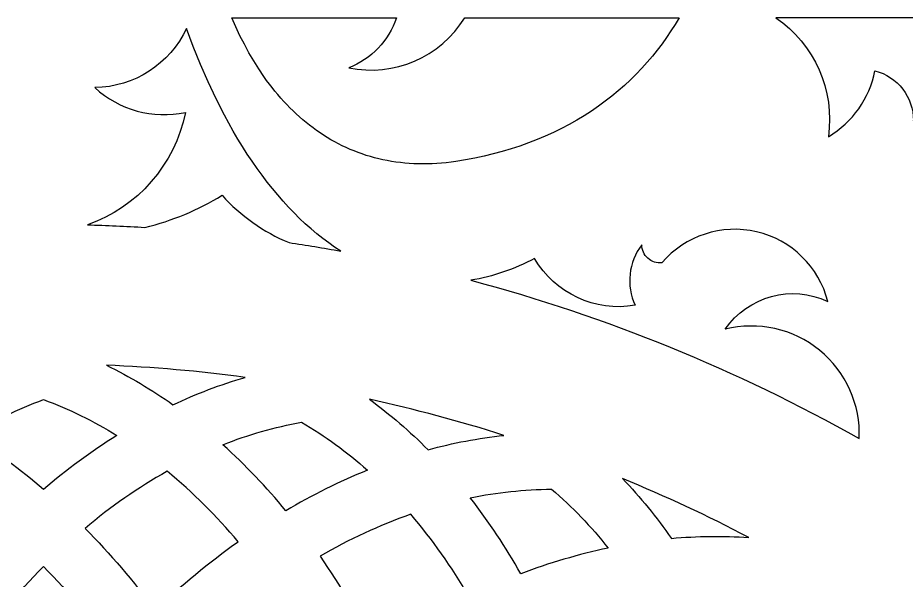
# Model space of a CAD drawing. Extents: x 198 to 1143, y 157 to 1987.
# Drawn here: x 662.8 to 914.4, y 1441.7 to 1600.8 of the extents above; entities that cross this region are included whole.
import ezdxf

# ---------------------------------------------------------------- set-up
doc = ezdxf.new("R2010")
doc.units = 0
doc.layers.get('0').update_dxf_attribs({"linetype": 'CONTINUOUS'})

msp = doc.modelspace()

# ---------------------------------------------------------------- linework, layer by layer
for points in [[(850.04, 1600.8), (848.92, 1598.93), (847.75, 1597.08), (846.52, 1595.25), (845.23, 1593.45), (843.89, 1591.67), (842.48, 1589.92), (841.02, 1588.2), (839.49, 1586.52), (837.91, 1584.87), (836.27, 1583.25), (834.57, 1581.67), (832.81, 1580.14), (831, 1578.64), (829.12, 1577.19), (827.19, 1575.78), (825.21, 1574.41), (823.17, 1573.1), (821.07, 1571.84), (818.93, 1570.62), (816.73, 1569.46), (814.48, 1568.36), (812.18, 1567.31), (809.83, 1566.32), (807.44, 1565.38), (805, 1564.51), (802.52, 1563.7), (799.99, 1562.94), (797.43, 1562.26), (794.83, 1561.63), (792.2, 1561.07), (789.53, 1560.57), (786.83, 1560.14), (785.47, 1559.95), (784.13, 1559.79), (782.79, 1559.66), (781.46, 1559.57), (780.14, 1559.5), (778.82, 1559.45), (777.52, 1559.44), (776.22, 1559.46), (774.93, 1559.5), (773.66, 1559.58), (772.39, 1559.68), (771.13, 1559.81), (769.88, 1559.97), (768.65, 1560.16), (767.42, 1560.38), (766.2, 1560.62), (765, 1560.89), (763.81, 1561.19), (762.63, 1561.52), (761.46, 1561.88), (760.3, 1562.26), (759.15, 1562.67), (758.02, 1563.11), (756.9, 1563.57), (755.79, 1564.06), (754.69, 1564.58), (753.61, 1565.12), (752.54, 1565.69), (751.48, 1566.29), (750.44, 1566.91), (749.41, 1567.55), (748.39, 1568.22), (747.39, 1568.91), (746.4, 1569.63), (745.42, 1570.37), (744.46, 1571.14), (743.51, 1571.93), (742.58, 1572.74), (741.66, 1573.58), (740.75, 1574.44), (739.86, 1575.31), (738.99, 1576.22), (738.13, 1577.14), (737.28, 1578.08), (736.45, 1579.05), (735.63, 1580.03), (734.82, 1581.03), (734.04, 1582.06), (733.26, 1583.1), (732.5, 1584.16), (731.03, 1586.34), (729.61, 1588.59), (728.25, 1590.91), (726.95, 1593.29), (725.71, 1595.74), (724.53, 1598.24), (723.4, 1600.8), (769.99, 1600.8, -0.226587), (756.51, 1586.64, 0.313907), (789.38, 1600.8)], [(877.44, 1600.8, -0.285937), (892.32, 1567.16, 0.214792), (905.52, 1585.81, -0.341603), (916.43, 1571.73, -0.194436), (939.11, 1600.8)], [(710.59, 1597.78, -0.285715), (684.62, 1581.04, 0.241916), (710.25, 1574, -0.264399), (682.53, 1542.2, -0.008653), (698.79, 1541.49, 0.078701), (720.64, 1550.57, 0.111195), (739.62, 1537.2, -0.007874), (754.23, 1534.78), (752.52, 1535.91), (750.83, 1537.1), (749.15, 1538.36), (747.48, 1539.69), (745.84, 1541.07), (744.21, 1542.52), (742.61, 1544.03), (741.02, 1545.6), (739.46, 1547.24), (737.91, 1548.92), (736.39, 1550.67), (734.89, 1552.47), (733.42, 1554.32), (731.97, 1556.23), (730.54, 1558.19), (729.14, 1560.2), (727.77, 1562.25), (726.42, 1564.36), (725.1, 1566.5), (723.81, 1568.7), (721.32, 1573.2), (718.93, 1577.87), (716.67, 1582.67), (714.52, 1587.6), (712.5, 1592.64)], [(892.19, 1520.54, 0.605586), (845.21, 1531.5, -0.447872), (839.48, 1536.56, 0.275046), (837.59, 1519.44, -0.312108), (809.13, 1532.71, -0.082062), (791.07, 1526.53, -0.0634), (901.06, 1481.72, 0.502478), (863.11, 1512.66, -0.3671)], [(687.92, 1502.5, -0.039375), (706.74, 1491.31, -0.039375), (727.21, 1499.06, 0.022902)], [(670.07, 1467.33, 0.037548), (649.29, 1482.63, -0.049372), (670.07, 1492.77, -0.049372), (690.84, 1482.63, 0.037548)], [(762.38, 1492.86, -0.039375), (778.97, 1478.57, -0.039375), (800.47, 1482.65, 0.022902)], [(738.69, 1461.32, 0.037548), (720.88, 1480, -0.049372), (743.11, 1486.38, -0.049372), (761.8, 1472.79, 0.037548)], [(701.66, 1433.24, -0.034459), (725.17, 1452.55, 0.046745), (705.09, 1472.48, 0.046745), (681.85, 1456.34, -0.034459)], [(834.03, 1470.44, -0.039375), (847.89, 1453.49, -0.039375), (869.77, 1453.77, 0.022902)], [(805.22, 1443.49, 0.037548), (790.94, 1464.98, -0.049372), (813.93, 1467.41, -0.049372), (829.98, 1450.77, 0.037548)], [(763.88, 1422.27, -0.034459), (790.39, 1437.2, 0.046745), (774.07, 1460.31, 0.046745), (748.39, 1448.46, -0.034459)], [(690.24, 1421.78, 0.029232), (670.07, 1397.48, 0.029232), (649.9, 1421.78, -0.037794), (670.07, 1445.5, -0.037794)]]:
    msp.add_lwpolyline(points, format="xyb", close=True)

doc.saveas('drawing.dxf')
